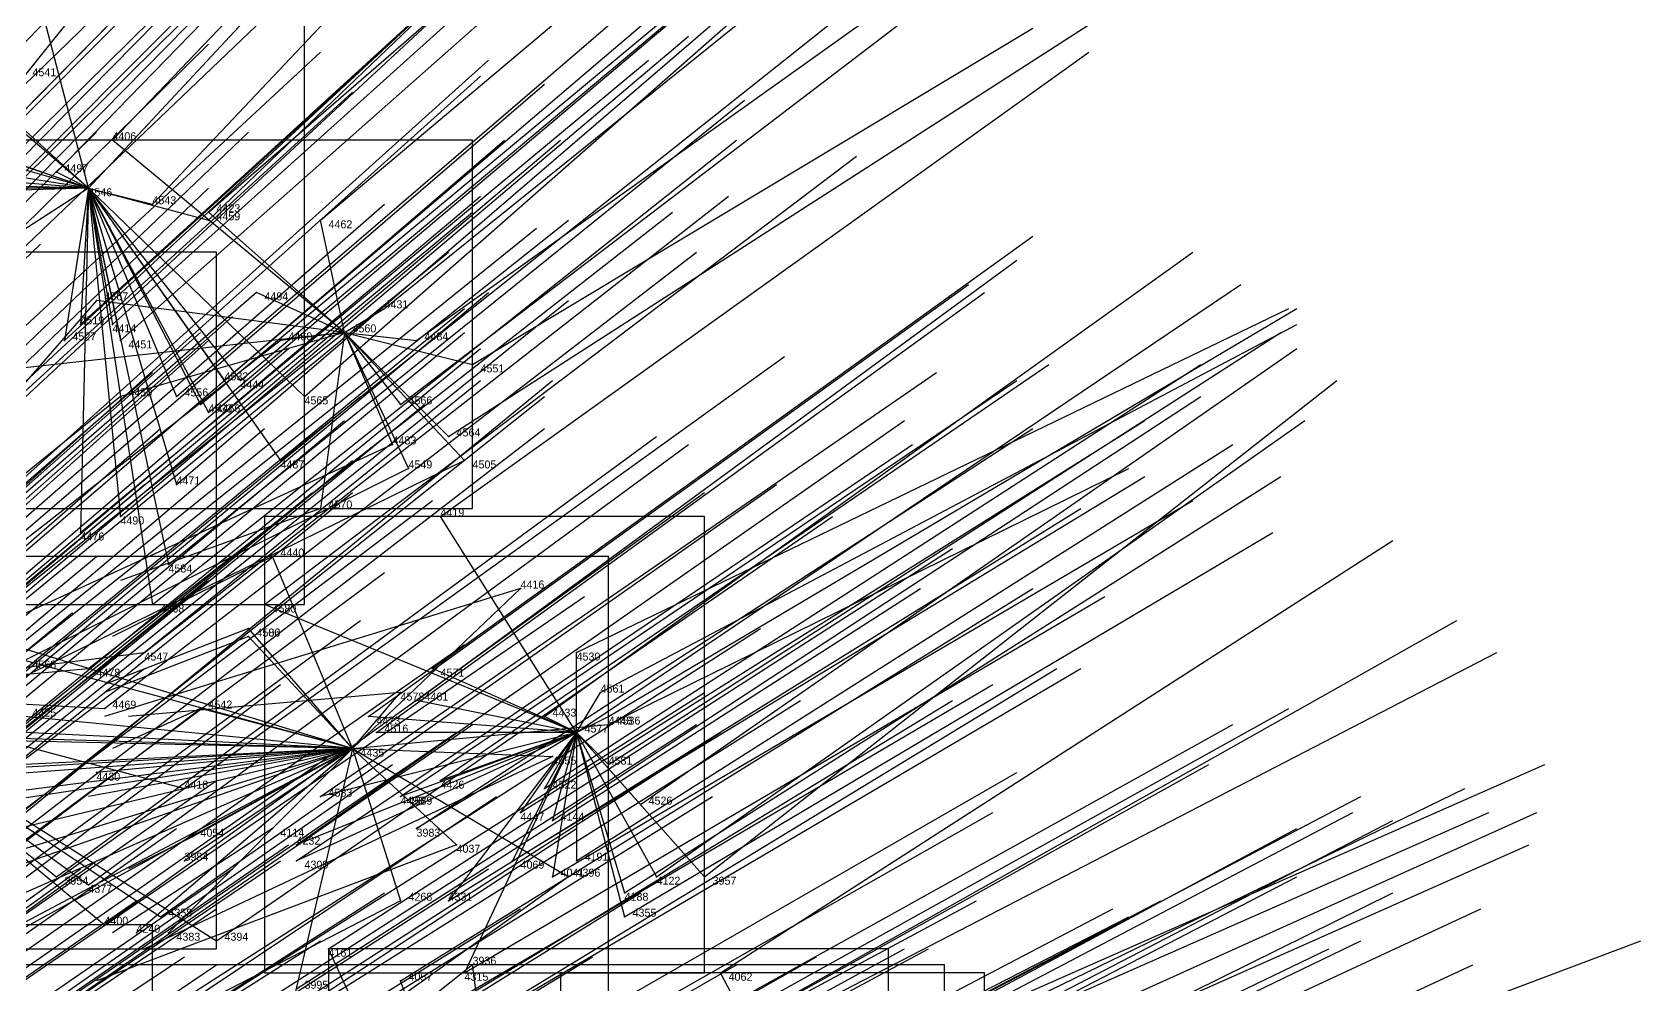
# Model space of a CAD drawing. Extents: x -0.5 to 0.59, y -0.5 to 0.59.
# Drawn here: x 0.335 to 0.536, y 0.2355 to 0.3545 of the extents above; entities that cross this region are included whole.
import ezdxf

# ---------------------------------------------------------------- set-up
doc = ezdxf.new("R2010")
doc.units = 0
for name, color, linetype in [('Clients', 3, 'CONTINUOUS'), ('Facilities', 3, 'CONTINUOUS'), ('Facilities_lines', 3, 'CONTINUOUS'), ('Min_max_boxes', 1, 'CONTINUOUS'), ('Normals', 1, 'CONTINUOUS'), ('Source_points', 5, 'CONTINUOUS'), ('Text', 3, 'CONTINUOUS')]:
    doc.layers.add(name, color=color, linetype=linetype)

msp = doc.modelspace()

# ---------------------------------------------------------------- linework, layer by layer
at = {"layer": 'Clients', "color": 5}
for p in [(0.345, 0.341, -1.25), (0.338, 0.337, -1.194), (0.35, 0.333, -1.208), (0.357, 0.332, -1.25), (0.357, 0.331, -1.218), (0.371, 0.331, -1.243), (0.363, 0.322, -1.25), (0.343, 0.321, -1.25), (0.379, 0.32, -1.24), (0.341, 0.318, -1.165), (0.345, 0.318, -1.172), (0.339, 0.316, -1.16), (0.346, 0.316, -1.171), (0.366, 0.316, -1.25), (0.383, 0.316, -1.243), (0.39, 0.313, -1.25), (0.359, 0.311, -1.188), (0.361, 0.311, -1.191), (0.346, 0.309, -1.25), (0.353, 0.309, -1.174), (0.356, 0.308, -1.177), (0.369, 0.309, -1.203), (0.381, 0.308, -1.226), (0.357, 0.307, -1.178), (0.387, 0.304, -1.231), (0.38, 0.303, -1.25), (0.366, 0.301, -1.184), (0.382, 0.3, -1.25), (0.389, 0.301, -1.25), (0.353, 0.298, -1.156), (0.346, 0.294, -1.135), (0.371, 0.295, -1.25), (0.386, 0.294, -1.213), (0.341, 0.292, -1.121), (0.352, 0.288, -1.136), (0.365, 0.289, -1.25), (0.396, 0.285, -1.25), (0.35, 0.283, -1.126), (0.364, 0.283, -1.153), (0.362, 0.28, -1.25), (0.362, 0.279, -1.25), (0.349, 0.277, -1.113), (0.403, 0.277, -1.222), (0.342, 0.275, -1.097), (0.385, 0.275, -1.183), (0.381, 0.272, -1.25), (0.406, 0.272, -1.221), (0.344, 0.27, -1.094), (0.356, 0.27, -1.25), (0.383, 0.271, -1.173), (0.377, 0.269, -1.158), (0.399, 0.269, -1.203), (0.407, 0.269, -1.22), (0.407, 0.268, -1.25), (0.378, 0.267, -1.158), (0.4, 0.264, -1.25), (0.343, 0.262, -1.25), (0.407, 0.263, -1.211), (0.354, 0.26, -1.099), (0.386, 0.261, -1.163), (0.399, 0.26, -1.192), (0.371, 0.259, -1.132), (0.381, 0.259, -1.151), (0.381, 0.259, -1.152), (0.411, 0.258, -1.214), (0.396, 0.257, -1.179), (0.4, 0.256, -1.188), (0.355, 0.254, -1.25), (0.365, 0.255, -1.25), (0.383, 0.255, -1.149), (0.368, 0.253, -1.116), (0.388, 0.253, -1.25), (0.354, 0.251, -1.25), (0.368, 0.251, -1.113), (0.395, 0.251, -1.171), (0.403, 0.251, -1.188), (0.338, 0.249, -1.05), (0.342, 0.248, -1.055), (0.4, 0.249, -1.178), (0.402, 0.249, -1.25), (0.413, 0.249, -1.205), (0.419, 0.249, -1.219), (0.381, 0.246, -1.25), (0.387, 0.246, -1.146), (0.409, 0.247, -1.194), (0.351, 0.244, -1.07), (0.409, 0.244, -1.192), (0.344, 0.243, -1.053), (0.348, 0.242, -1.25), (0.352, 0.242, -1.25), (0.358, 0.241, -1.08), (0.372, 0.24, -1.106), (0.39, 0.238, -1.25), (0.381, 0.236, -1.121), (0.389, 0.237, -1.137), (0.421, 0.237, -1.208)]:
    msp.add_point(p, dxfattribs=at)
at = {"layer": 'Facilities', "color": 3}
for p in [(0.342, 0.335, -1.196), (0.374, 0.317, -1.25), (0.403, 0.267, -1.209), (0.375, 0.265, -1.25)]:
    msp.add_point(p, dxfattribs=at)
at = {"layer": 'Facilities_lines', "color": 3}
for p, q in [((0.342, 0.335, -1.196), (0.336, 0.358, -1.227)), ((0.342, 0.335, -1.196), (0.307, 0.347, -1.158)), ((0.342, 0.335, -1.196), (0.31, 0.346, -1.162)), ((0.342, 0.335, -1.196), (0.328, 0.347, -1.195)), ((0.342, 0.335, -1.196), (0.286, 0.344, -1.119)), ((0.342, 0.335, -1.196), (0.307, 0.345, -1.153)), ((0.342, 0.335, -1.196), (0.331, 0.345, -1.195)), ((0.342, 0.335, -1.196), (0.28, 0.34, -1.102)), ((0.374, 0.317, -1.25), (0.345, 0.341, -1.25)), ((0.342, 0.335, -1.196), (0.304, 0.336, -1.134)), ((0.342, 0.335, -1.196), (0.338, 0.337, -1.194)), ((0.342, 0.335, -1.196), (0.305, 0.334, -1.13)), ((0.342, 0.335, -1.196), (0.314, 0.317, -1.116)), ((0.342, 0.335, -1.196), (0.33, 0.335, -1.176)), ((0.342, 0.335, -1.196), (0.339, 0.316, -1.16)), ((0.342, 0.335, -1.196), (0.341, 0.318, -1.165)), ((0.342, 0.335, -1.196), (0.341, 0.292, -1.121)), ((0.342, 0.335, -1.196), (0.345, 0.318, -1.172)), ((0.342, 0.335, -1.196), (0.357, 0.331, -1.218)), ((0.342, 0.335, -1.196), (0.361, 0.311, -1.191)), ((0.342, 0.335, -1.196), (0.346, 0.316, -1.171)), ((0.342, 0.335, -1.196), (0.357, 0.307, -1.178)), ((0.342, 0.335, -1.196), (0.353, 0.298, -1.156)), ((0.342, 0.335, -1.196), (0.366, 0.301, -1.184)), ((0.342, 0.335, -1.196), (0.359, 0.311, -1.188)), ((0.342, 0.335, -1.196), (0.356, 0.308, -1.177)), ((0.342, 0.335, -1.196), (0.35, 0.333, -1.208)), ((0.342, 0.335, -1.196), (0.35, 0.283, -1.126)), ((0.342, 0.335, -1.196), (0.346, 0.294, -1.135)), ((0.342, 0.335, -1.196), (0.353, 0.309, -1.174)), ((0.342, 0.335, -1.196), (0.369, 0.309, -1.203)), ((0.342, 0.335, -1.196), (0.352, 0.288, -1.136)), ((0.374, 0.317, -1.25), (0.357, 0.332, -1.25)), ((0.374, 0.317, -1.25), (0.371, 0.331, -1.243)), ((0.374, 0.317, -1.25), (0.363, 0.322, -1.25)), ((0.374, 0.317, -1.25), (0.343, 0.321, -1.25)), ((0.374, 0.317, -1.25), (0.379, 0.32, -1.24)), ((0.374, 0.317, -1.25), (0.329, 0.312, -1.25)), ((0.374, 0.317, -1.25), (0.346, 0.309, -1.25)), ((0.374, 0.317, -1.25), (0.366, 0.316, -1.25)), ((0.374, 0.317, -1.25), (0.371, 0.295, -1.25)), ((0.374, 0.317, -1.25), (0.38, 0.303, -1.25)), ((0.374, 0.317, -1.25), (0.383, 0.316, -1.243)), ((0.374, 0.317, -1.25), (0.389, 0.301, -1.25)), ((0.374, 0.317, -1.25), (0.382, 0.3, -1.25)), ((0.374, 0.317, -1.25), (0.39, 0.313, -1.25)), ((0.374, 0.317, -1.25), (0.387, 0.304, -1.231)), ((0.374, 0.317, -1.25), (0.381, 0.308, -1.226)), ((0.403, 0.267, -1.209), (0.386, 0.294, -1.213)), ((0.375, 0.265, -1.25), (0.365, 0.289, -1.25)), ((0.375, 0.265, -1.25), (0.396, 0.285, -1.25)), ((0.375, 0.265, -1.25), (0.319, 0.282, -1.25)), ((0.403, 0.267, -1.209), (0.364, 0.283, -1.153)), ((0.375, 0.265, -1.25), (0.362, 0.28, -1.25)), ((0.375, 0.265, -1.25), (0.362, 0.279, -1.25)), ((0.309, 0.272, -1.029), (0.349, 0.277, -1.113)), ((0.375, 0.265, -1.25), (0.334, 0.276, -1.25)), ((0.403, 0.267, -1.209), (0.403, 0.277, -1.222)), ((0.309, 0.272, -1.029), (0.342, 0.275, -1.097)), ((0.403, 0.267, -1.209), (0.385, 0.275, -1.183)), ((0.309, 0.272, -1.029), (0.338, 0.249, -1.05)), ((0.309, 0.272, -1.029), (0.351, 0.244, -1.07)), ((0.309, 0.272, -1.029), (0.342, 0.248, -1.055)), ((0.309, 0.272, -1.029), (0.358, 0.241, -1.08)), ((0.309, 0.272, -1.029), (0.344, 0.243, -1.053)), ((0.309, 0.272, -1.029), (0.354, 0.26, -1.099)), ((0.309, 0.272, -1.029), (0.344, 0.27, -1.094)), ((0.375, 0.265, -1.25), (0.381, 0.272, -1.25)), ((0.403, 0.267, -1.209), (0.406, 0.272, -1.221)), ((0.375, 0.265, -1.25), (0.356, 0.27, -1.25)), ((0.403, 0.267, -1.209), (0.383, 0.271, -1.173)), ((0.375, 0.265, -1.25), (0.293, 0.269, -1.25)), ((0.375, 0.265, -1.25), (0.334, 0.269, -1.25)), ((0.375, 0.265, -1.25), (0.407, 0.268, -1.25)), ((0.403, 0.267, -1.209), (0.377, 0.269, -1.158)), ((0.403, 0.267, -1.209), (0.399, 0.269, -1.203)), ((0.403, 0.267, -1.209), (0.407, 0.269, -1.22)), ((0.375, 0.265, -1.25), (0.289, 0.267, -1.25)), ((0.375, 0.265, -1.25), (0.309, 0.267, -1.25)), ((0.403, 0.267, -1.209), (0.368, 0.253, -1.116)), ((0.403, 0.267, -1.209), (0.368, 0.251, -1.113)), ((0.403, 0.267, -1.209), (0.371, 0.259, -1.132)), ((0.403, 0.267, -1.209), (0.378, 0.267, -1.158)), ((0.403, 0.267, -1.209), (0.381, 0.259, -1.151)), ((0.403, 0.267, -1.209), (0.381, 0.259, -1.152)), ((0.403, 0.267, -1.209), (0.383, 0.255, -1.149)), ((0.403, 0.267, -1.209), (0.386, 0.261, -1.163)), ((0.403, 0.267, -1.209), (0.387, 0.246, -1.146)), ((0.403, 0.267, -1.209), (0.389, 0.237, -1.137)), ((0.403, 0.267, -1.209), (0.395, 0.251, -1.171)), ((0.403, 0.267, -1.209), (0.396, 0.257, -1.179)), ((0.403, 0.267, -1.209), (0.399, 0.26, -1.192)), ((0.403, 0.267, -1.209), (0.4, 0.249, -1.178)), ((0.403, 0.267, -1.209), (0.4, 0.256, -1.188)), ((0.403, 0.267, -1.209), (0.419, 0.249, -1.219)), ((0.403, 0.267, -1.209), (0.413, 0.249, -1.205)), ((0.403, 0.267, -1.209), (0.409, 0.247, -1.194)), ((0.403, 0.267, -1.209), (0.403, 0.251, -1.188)), ((0.403, 0.267, -1.209), (0.409, 0.244, -1.192)), ((0.403, 0.267, -1.209), (0.411, 0.258, -1.214)), ((0.403, 0.267, -1.209), (0.407, 0.263, -1.211)), ((0.375, 0.265, -1.25), (0.251, 0.259, -1.25)), ((0.375, 0.265, -1.25), (0.289, 0.252, -1.25)), ((0.375, 0.265, -1.25), (0.3, 0.232, -1.25)), ((0.375, 0.265, -1.25), (0.307, 0.229, -1.25)), ((0.375, 0.265, -1.25), (0.308, 0.26, -1.25)), ((0.375, 0.265, -1.25), (0.315, 0.244, -1.25)), ((0.375, 0.265, -1.25), (0.316, 0.247, -1.25)), ((0.375, 0.265, -1.25), (0.322, 0.262, -1.25)), ((0.375, 0.265, -1.25), (0.328, 0.259, -1.25)), ((0.375, 0.265, -1.25), (0.329, 0.254, -1.25)), ((0.375, 0.265, -1.25), (0.331, 0.241, -1.25)), ((0.375, 0.265, -1.25), (0.343, 0.262, -1.25)), ((0.375, 0.265, -1.25), (0.348, 0.242, -1.25)), ((0.375, 0.265, -1.25), (0.352, 0.242, -1.25)), ((0.375, 0.265, -1.25), (0.354, 0.251, -1.25)), ((0.375, 0.265, -1.25), (0.355, 0.254, -1.25)), ((0.375, 0.265, -1.25), (0.365, 0.255, -1.25)), ((0.375, 0.265, -1.25), (0.367, 0.231, -1.25)), ((0.375, 0.265, -1.25), (0.388, 0.253, -1.25)), ((0.375, 0.265, -1.25), (0.381, 0.246, -1.25)), ((0.375, 0.265, -1.25), (0.402, 0.249, -1.25)), ((0.375, 0.265, -1.25), (0.4, 0.264, -1.25)), ((0.408, 0.162, -1.097), (0.372, 0.24, -1.106)), ((0.394, 0.208, -1.25), (0.39, 0.238, -1.25)), ((0.408, 0.162, -1.097), (0.381, 0.236, -1.121)), ((0.432, 0.216, -1.208), (0.421, 0.237, -1.208))]:
    msp.add_line(p, q, dxfattribs=at)
at = {"layer": 'Min_max_boxes', "color": 1}
for p, q in [((0.369, 0.283, -1.227), (0.369, 0.358, -1.227)), ((0.369, 0.283, -1.102), (0.369, 0.358, -1.102)), ((0.39, 0.341, -1.25), (0.329, 0.341, -1.25)), ((0.39, 0.341, -1.226), (0.329, 0.341, -1.226)), ((0.39, 0.295, -1.25), (0.39, 0.341, -1.25)), ((0.39, 0.295, -1.226), (0.39, 0.341, -1.226)), ((0.39, 0.341, -1.25), (0.39, 0.341, -1.226)), ((0.358, 0.327, -1.113), (0.274, 0.327, -1.113)), ((0.358, 0.327, -0.982), (0.274, 0.327, -0.982)), ((0.358, 0.24, -1.113), (0.358, 0.327, -1.113)), ((0.358, 0.24, -0.982), (0.358, 0.327, -0.982)), ((0.358, 0.327, -1.113), (0.358, 0.327, -0.982)), ((0.329, 0.295, -1.25), (0.39, 0.295, -1.25)), ((0.329, 0.295, -1.226), (0.39, 0.295, -1.226)), ((0.419, 0.294, -1.222), (0.364, 0.294, -1.222)), ((0.364, 0.294, -1.222), (0.364, 0.237, -1.222)), ((0.419, 0.294, -1.113), (0.364, 0.294, -1.113)), ((0.364, 0.294, -1.113), (0.364, 0.237, -1.113)), ((0.364, 0.294, -1.222), (0.364, 0.294, -1.113)), ((0.39, 0.295, -1.25), (0.39, 0.295, -1.226)), ((0.419, 0.237, -1.222), (0.419, 0.294, -1.222)), ((0.419, 0.237, -1.113), (0.419, 0.294, -1.113)), ((0.419, 0.294, -1.222), (0.419, 0.294, -1.113)), ((0.407, 0.289, -1.25), (0.251, 0.289, -1.25)), ((0.407, 0.289, -1.25), (0.251, 0.289, -1.25)), ((0.407, 0.229, -1.25), (0.407, 0.289, -1.25)), ((0.407, 0.229, -1.25), (0.407, 0.289, -1.25)), ((0.407, 0.289, -1.25), (0.407, 0.289, -1.25)), ((0.28, 0.283, -1.227), (0.369, 0.283, -1.227)), ((0.28, 0.283, -1.102), (0.369, 0.283, -1.102)), ((0.369, 0.283, -1.227), (0.369, 0.283, -1.102)), ((0.35, 0.243, -1.25), (0.146, 0.243, -1.25)), ((0.35, 0.243, -1.25), (0.146, 0.243, -1.25)), ((0.35, 0.006, -1.25), (0.35, 0.243, -1.25)), ((0.35, 0.006, -1.25), (0.35, 0.243, -1.25)), ((0.35, 0.243, -1.25), (0.35, 0.243, -1.25)), ((0.274, 0.24, -1.113), (0.358, 0.24, -1.113)), ((0.274, 0.24, -0.982), (0.358, 0.24, -0.982)), ((0.358, 0.24, -1.113), (0.358, 0.24, -0.982)), ((0.442, 0.24, -1.171), (0.372, 0.24, -1.171)), ((0.372, 0.24, -1.171), (0.372, 0.087, -1.171)), ((0.442, 0.24, -1.045), (0.372, 0.24, -1.045)), ((0.372, 0.24, -1.045), (0.372, 0.087, -1.045)), ((0.372, 0.24, -1.171), (0.372, 0.24, -1.045)), ((0.442, 0.087, -1.171), (0.442, 0.24, -1.171)), ((0.442, 0.087, -1.045), (0.442, 0.24, -1.045)), ((0.442, 0.24, -1.171), (0.442, 0.24, -1.045)), ((0.449, 0.238, -1.25), (0.314, 0.238, -1.25)), ((0.449, 0.238, -1.25), (0.314, 0.238, -1.25)), ((0.449, 0.163, -1.25), (0.449, 0.238, -1.25)), ((0.449, 0.163, -1.25), (0.449, 0.238, -1.25)), ((0.449, 0.238, -1.25), (0.449, 0.238, -1.25)), ((0.364, 0.237, -1.222), (0.419, 0.237, -1.222)), ((0.364, 0.237, -1.113), (0.419, 0.237, -1.113)), ((0.364, 0.237, -1.222), (0.364, 0.237, -1.113)), ((0.454, 0.237, -1.245), (0.401, 0.237, -1.245)), ((0.401, 0.237, -1.245), (0.401, 0.166, -1.245)), ((0.454, 0.237, -1.141), (0.401, 0.237, -1.141)), ((0.401, 0.237, -1.141), (0.401, 0.166, -1.141)), ((0.401, 0.237, -1.245), (0.401, 0.237, -1.141)), ((0.419, 0.237, -1.222), (0.419, 0.237, -1.113)), ((0.454, 0.166, -1.245), (0.454, 0.237, -1.245)), ((0.454, 0.166, -1.141), (0.454, 0.237, -1.141)), ((0.454, 0.237, -1.245), (0.454, 0.237, -1.141))]:
    msp.add_line(p, q, dxfattribs=at)
at = {"layer": 'Normals', "color": 1}
for p, q in [((0.328, 0.347, -1.195), (0.397, 0.418, -1.178)), ((0.331, 0.345, -1.195), (0.402, 0.414, -1.179)), ((0.334, 0.349, -1.25), (0.386, 0.414, -1.306)), ((0.338, 0.337, -1.194), (0.407, 0.408, -1.176)), ((0.342, 0.335, -1.196), (0.409, 0.407, -1.178)), ((0.345, 0.341, -1.25), (0.408, 0.407, -1.292)), ((0.35, 0.333, -1.208), (0.418, 0.405, -1.192)), ((0.33, 0.335, -1.176), (0.397, 0.403, -1.146)), ((0.357, 0.331, -1.218), (0.429, 0.4, -1.208)), ((0.371, 0.331, -1.243), (0.447, 0.395, -1.252)), ((0.357, 0.332, -1.25), (0.425, 0.391, -1.294)), ((0.306, 0.316, -1.101), (0.372, 0.382, -1.065)), ((0.314, 0.317, -1.116), (0.38, 0.383, -1.079)), ((0.379, 0.32, -1.24), (0.456, 0.382, -1.251)), ((0.341, 0.318, -1.165), (0.409, 0.38, -1.127)), ((0.345, 0.318, -1.172), (0.414, 0.38, -1.134)), ((0.339, 0.316, -1.16), (0.408, 0.379, -1.122)), ((0.346, 0.316, -1.171), (0.415, 0.377, -1.133)), ((0.359, 0.311, -1.188), (0.433, 0.374, -1.163)), ((0.369, 0.309, -1.203), (0.443, 0.374, -1.184)), ((0.361, 0.311, -1.191), (0.435, 0.373, -1.166)), ((0.353, 0.309, -1.174), (0.424, 0.37, -1.137)), ((0.296, 0.303, -1.059), (0.362, 0.368, -1.021)), ((0.381, 0.308, -1.226), (0.461, 0.369, -1.227)), ((0.383, 0.316, -1.243), (0.456, 0.368, -1.288)), ((0.356, 0.308, -1.177), (0.427, 0.367, -1.14)), ((0.357, 0.307, -1.178), (0.428, 0.367, -1.14)), ((0.295, 0.298, -1.049), (0.361, 0.363, -1.011)), ((0.304, 0.299, -1.066), (0.371, 0.363, -1.029)), ((0.284, 0.294, -1.022), (0.349, 0.36, -0.984)), ((0.285, 0.295, -1.025), (0.35, 0.361, -0.988)), ((0.292, 0.292, -1.032), (0.357, 0.358, -0.995)), ((0.317, 0.295, -1.082), (0.385, 0.358, -1.045)), ((0.353, 0.298, -1.156), (0.424, 0.359, -1.119)), ((0.366, 0.301, -1.184), (0.439, 0.359, -1.15)), ((0.387, 0.304, -1.231), (0.471, 0.358, -1.243)), ((0.318, 0.294, -1.081), (0.386, 0.357, -1.045)), ((0.346, 0.294, -1.135), (0.417, 0.354, -1.097)), ((0.39, 0.313, -1.25), (0.46, 0.355, -1.307)), ((0.291, 0.288, -1.024), (0.357, 0.353, -0.987)), ((0.303, 0.289, -1.046), (0.371, 0.352, -1.009)), ((0.386, 0.294, -1.213), (0.467, 0.352, -1.207)), ((0.323, 0.289, -1.083), (0.392, 0.351, -1.047)), ((0.341, 0.292, -1.121), (0.412, 0.351, -1.084)), ((0.322, 0.287, -1.078), (0.391, 0.349, -1.041)), ((0.328, 0.287, -1.091), (0.399, 0.348, -1.054)), ((0.306, 0.284, -1.045), (0.375, 0.347, -1.007)), ((0.352, 0.288, -1.136), (0.424, 0.346, -1.099)), ((0.277, 0.277, -0.979), (0.343, 0.342, -0.942)), ((0.295, 0.278, -1.012), (0.362, 0.342, -0.975)), ((0.324, 0.281, -1.071), (0.394, 0.341, -1.035)), ((0.33, 0.281, -1.084), (0.401, 0.341, -1.048)), ((0.35, 0.283, -1.126), (0.423, 0.341, -1.088)), ((0.364, 0.283, -1.153), (0.438, 0.339, -1.116)), ((0.29, 0.271, -0.992), (0.357, 0.335, -0.955)), ((0.321, 0.275, -1.055), (0.391, 0.334, -1.018)), ((0.349, 0.277, -1.113), (0.422, 0.334, -1.076)), ((0.309, 0.272, -1.029), (0.379, 0.333, -0.992)), ((0.319, 0.273, -1.049), (0.39, 0.332, -1.011)), ((0.342, 0.275, -1.097), (0.415, 0.332, -1.06)), ((0.326, 0.272, -1.061), (0.398, 0.33, -1.024)), ((0.329, 0.273, -1.069), (0.402, 0.331, -1.032)), ((0.269, 0.264, -0.941), (0.336, 0.328, -0.904)), ((0.385, 0.275, -1.183), (0.46, 0.329, -1.146)), ((0.315, 0.268, -1.033), (0.387, 0.327, -0.996)), ((0.344, 0.27, -1.094), (0.418, 0.327, -1.057)), ((0.383, 0.271, -1.173), (0.458, 0.326, -1.136)), ((0.399, 0.269, -1.203), (0.48, 0.327, -1.197)), ((0.363, 0.322, -1.25), (0.31, 0.276, -1.179)), ((0.321, 0.263, -1.037), (0.392, 0.322, -1)), ((0.377, 0.269, -1.158), (0.452, 0.323, -1.12)), ((0.378, 0.267, -1.158), (0.454, 0.322, -1.121)), ((0.403, 0.267, -1.209), (0.486, 0.323, -1.209)), ((0.343, 0.321, -1.25), (0.31, 0.283, -1.164)), ((0.317, 0.261, -1.028), (0.389, 0.32, -0.99)), ((0.33, 0.263, -1.055), (0.402, 0.321, -1.017)), ((0.403, 0.277, -1.222), (0.492, 0.32, -1.234)), ((0.407, 0.269, -1.22), (0.493, 0.32, -1.229)), ((0.291, 0.258, -0.972), (0.36, 0.319, -0.934)), ((0.406, 0.272, -1.221), (0.493, 0.318, -1.234)), ((0.287, 0.256, -0.961), (0.356, 0.317, -0.923)), ((0.288, 0.254, -0.96), (0.357, 0.316, -0.922)), ((0.318, 0.258, -1.024), (0.389, 0.317, -0.986)), ((0.366, 0.316, -1.25), (0.325, 0.284, -1.165)), ((0.374, 0.317, -1.25), (0.329, 0.281, -1.169)), ((0.407, 0.263, -1.211), (0.491, 0.317, -1.207)), ((0.297, 0.255, -0.978), (0.367, 0.315, -0.94)), ((0.319, 0.256, -1.022), (0.391, 0.315, -0.985)), ((0.354, 0.26, -1.099), (0.429, 0.314, -1.061)), ((0.411, 0.258, -1.214), (0.493, 0.315, -1.208)), ((0.28, 0.251, -0.941), (0.35, 0.312, -0.903)), ((0.371, 0.259, -1.132), (0.448, 0.312, -1.095)), ((0.386, 0.261, -1.163), (0.462, 0.313, -1.126)), ((0.399, 0.26, -1.192), (0.481, 0.313, -1.167)), ((0.318, 0.252, -1.015), (0.391, 0.311, -0.978)), ((0.328, 0.252, -1.035), (0.4, 0.311, -0.998)), ((0.381, 0.259, -1.151), (0.458, 0.311, -1.114)), ((0.381, 0.259, -1.152), (0.458, 0.311, -1.115)), ((0.419, 0.249, -1.219), (0.498, 0.311, -1.219)), ((0.304, 0.25, -0.984), (0.376, 0.309, -0.946)), ((0.312, 0.249, -0.999), (0.384, 0.308, -0.962)), ((0.346, 0.309, -1.25), (0.325, 0.292, -1.154)), ((0.326, 0.251, -1.028), (0.399, 0.309, -0.991)), ((0.4, 0.256, -1.188), (0.481, 0.309, -1.161)), ((0.303, 0.247, -0.977), (0.374, 0.306, -0.939)), ((0.368, 0.253, -1.116), (0.444, 0.306, -1.079)), ((0.396, 0.257, -1.179), (0.474, 0.306, -1.142)), ((0.413, 0.249, -1.205), (0.494, 0.306, -1.193)), ((0.281, 0.244, -0.931), (0.351, 0.305, -0.894)), ((0.293, 0.245, -0.955), (0.364, 0.305, -0.918)), ((0.325, 0.248, -1.022), (0.399, 0.305, -0.985)), ((0.338, 0.249, -1.05), (0.413, 0.304, -1.013)), ((0.383, 0.255, -1.149), (0.46, 0.305, -1.112)), ((0.38, 0.303, -1.25), (0.33, 0.28, -1.167)), ((0.342, 0.248, -1.055), (0.417, 0.303, -1.018)), ((0.368, 0.251, -1.113), (0.445, 0.303, -1.076)), ((0.403, 0.251, -1.188), (0.485, 0.303, -1.16)), ((0.303, 0.242, -0.97), (0.375, 0.301, -0.932)), ((0.382, 0.3, -1.25), (0.332, 0.275, -1.167)), ((0.389, 0.301, -1.25), (0.334, 0.274, -1.171)), ((0.407, 0.268, -1.25), (0.472, 0.3, -1.319)), ((0.278, 0.238, -0.916), (0.349, 0.298, -0.878)), ((0.351, 0.244, -1.07), (0.428, 0.298, -1.033)), ((0.395, 0.251, -1.171), (0.474, 0.299, -1.133)), ((0.409, 0.247, -1.194), (0.491, 0.299, -1.174)), ((0.298, 0.239, -0.955), (0.37, 0.297, -0.917)), ((0.303, 0.239, -0.964), (0.375, 0.297, -0.927)), ((0.311, 0.24, -0.982), (0.385, 0.296, -0.945)), ((0.344, 0.243, -1.053), (0.419, 0.297, -1.016)), ((0.4, 0.249, -1.178), (0.48, 0.296, -1.141)), ((0.371, 0.295, -1.25), (0.346, 0.286, -1.154)), ((0.358, 0.241, -1.08), (0.435, 0.294, -1.043)), ((0.387, 0.246, -1.146), (0.466, 0.295, -1.109)), ((0.409, 0.244, -1.192), (0.49, 0.292, -1.158)), ((0.372, 0.24, -1.106), (0.45, 0.29, -1.069)), ((0.421, 0.237, -1.208), (0.505, 0.291, -1.196)), ((0.272, 0.23, -0.889), (0.343, 0.289, -0.853)), ((0.365, 0.289, -1.25), (0.345, 0.279, -1.153)), ((0.285, 0.228, -0.912), (0.357, 0.286, -0.874)), ((0.305, 0.232, -0.958), (0.379, 0.287, -0.921)), ((0.328, 0.232, -1.003), (0.404, 0.284, -0.965)), ((0.396, 0.285, -1.25), (0.344, 0.269, -1.166)), ((0.368, 0.235, -1.092), (0.446, 0.285, -1.054)), ((0.381, 0.236, -1.121), (0.46, 0.285, -1.084)), ((0.389, 0.237, -1.137), (0.469, 0.284, -1.1)), ((0.269, 0.223, -0.873), (0.34, 0.282, -0.835)), ((0.301, 0.226, -0.941), (0.376, 0.281, -0.904)), ((0.362, 0.28, -1.25), (0.344, 0.273, -1.152)), ((0.348, 0.23, -1.043), (0.426, 0.28, -1.005)), ((0.426, 0.232, -1.213), (0.513, 0.281, -1.208)), ((0.313, 0.225, -0.962), (0.389, 0.278, -0.925)), ((0.362, 0.279, -1.25), (0.344, 0.272, -1.152)), ((0.273, 0.22, -0.876), (0.346, 0.277, -0.839)), ((0.429, 0.231, -1.217), (0.518, 0.277, -1.214)), ((0.275, 0.219, -0.879), (0.349, 0.275, -0.843)), ((0.384, 0.227, -1.115), (0.463, 0.275, -1.077)), ((0.386, 0.228, -1.12), (0.466, 0.275, -1.083)), ((0.292, 0.217, -0.909), (0.366, 0.273, -0.872)), ((0.34, 0.222, -1.016), (0.419, 0.272, -0.98)), ((0.381, 0.272, -1.25), (0.347, 0.269, -1.156)), ((0.375, 0.226, -1.094), (0.455, 0.273, -1.057)), ((0.265, 0.212, -0.848), (0.337, 0.27, -0.811)), ((0.282, 0.214, -0.885), (0.356, 0.27, -0.848)), ((0.356, 0.27, -1.25), (0.345, 0.265, -1.151)), ((0.353, 0.222, -1.042), (0.431, 0.271, -1.005)), ((0.371, 0.223, -1.082), (0.45, 0.271, -1.044)), ((0.411, 0.225, -1.172), (0.492, 0.27, -1.135)), ((0.313, 0.215, -0.95), (0.39, 0.268, -0.913)), ((0.34, 0.218, -1.01), (0.418, 0.268, -0.973)), ((0.404, 0.223, -1.153), (0.485, 0.268, -1.116)), ((0.312, 0.215, -0.946), (0.388, 0.267, -0.91)), ((0.343, 0.217, -1.014), (0.421, 0.267, -0.977)), ((0.285, 0.211, -0.887), (0.361, 0.265, -0.85)), ((0.296, 0.211, -0.908), (0.372, 0.264, -0.871)), ((0.375, 0.265, -1.25), (0.342, 0.259, -1.156)), ((0.4, 0.264, -1.25), (0.349, 0.24, -1.167)), ((0.304, 0.21, -0.924), (0.38, 0.263, -0.887)), ((0.343, 0.262, -1.25), (0.343, 0.262, -1.15)), ((0.378, 0.216, -1.088), (0.458, 0.262, -1.05)), ((0.401, 0.218, -1.141), (0.482, 0.263, -1.104)), ((0.44, 0.226, -1.236), (0.524, 0.263, -1.275)), ((0.282, 0.208, -0.875), (0.358, 0.261, -0.838)), ((0.444, 0.226, -1.245), (0.514, 0.26, -1.307)), ((0.315, 0.207, -0.943), (0.393, 0.259, -0.906)), ((0.341, 0.21, -1.001), (0.42, 0.259, -0.964)), ((0.419, 0.216, -1.179), (0.501, 0.259, -1.142)), ((0.374, 0.211, -1.074), (0.455, 0.257, -1.037)), ((0.418, 0.214, -1.173), (0.5, 0.257, -1.136)), ((0.422, 0.213, -1.182), (0.505, 0.256, -1.145)), ((0.432, 0.216, -1.208), (0.523, 0.257, -1.199)), ((0.442, 0.224, -1.238), (0.517, 0.257, -1.295)), ((0.277, 0.202, -0.857), (0.353, 0.255, -0.82)), ((0.325, 0.204, -0.959), (0.403, 0.255, -0.922)), ((0.365, 0.255, -1.25), (0.345, 0.242, -1.153)), ((0.355, 0.254, -1.25), (0.347, 0.25, -1.15)), ((0.411, 0.211, -1.155), (0.493, 0.255, -1.118)), ((0.29, 0.2, -0.88), (0.367, 0.253, -0.844)), ((0.388, 0.253, -1.25), (0.343, 0.236, -1.162)), ((0.432, 0.213, -1.204), (0.522, 0.253, -1.188)), ((0.266, 0.196, -0.826), (0.341, 0.25, -0.787)), ((0.268, 0.197, -0.831), (0.343, 0.251, -0.793)), ((0.283, 0.197, -0.862), (0.36, 0.25, -0.826)), ((0.289, 0.199, -0.877), (0.366, 0.251, -0.841)), ((0.314, 0.2, -0.93), (0.392, 0.25, -0.893)), ((0.354, 0.251, -1.25), (0.354, 0.251, -1.15)), ((0.402, 0.249, -1.25), (0.36, 0.219, -1.165)), ((0.41, 0.206, -1.148), (0.493, 0.249, -1.111)), ((0.271, 0.193, -0.833), (0.348, 0.246, -0.795)), ((0.301, 0.197, -0.899), (0.379, 0.247, -0.862)), ((0.332, 0.198, -0.966), (0.411, 0.247, -0.929)), ((0.381, 0.246, -1.25), (0.35, 0.23, -1.156)), ((0.371, 0.202, -1.056), (0.453, 0.246, -1.019)), ((0.394, 0.203, -1.108), (0.476, 0.246, -1.071)), ((0.422, 0.206, -1.173), (0.505, 0.247, -1.136)), ((0.281, 0.193, -0.852), (0.358, 0.245, -0.814)), ((0.317, 0.196, -0.932), (0.396, 0.245, -0.895)), ((0.388, 0.202, -1.093), (0.47, 0.245, -1.055)), ((0.39, 0.202, -1.097), (0.472, 0.244, -1.06)), ((0.43, 0.205, -1.191), (0.516, 0.245, -1.159)), ((0.348, 0.242, -1.25), (0.348, 0.242, -1.15)), ((0.352, 0.242, -1.25), (0.352, 0.242, -1.15)), ((0.292, 0.191, -0.872), (0.371, 0.241, -0.836)), ((0.363, 0.196, -1.03), (0.444, 0.24, -0.993)), ((0.365, 0.196, -1.037), (0.447, 0.24, -1)), ((0.414, 0.2, -1.148), (0.497, 0.24, -1.111)), ((0.418, 0.201, -1.159), (0.501, 0.241, -1.121)), ((0.443, 0.206, -1.22), (0.536, 0.241, -1.23)), ((0.277, 0.188, -0.837), (0.354, 0.239, -0.8)), ((0.281, 0.186, -0.842), (0.358, 0.238, -0.805)), ((0.326, 0.191, -0.945), (0.405, 0.239, -0.907)), ((0.343, 0.192, -0.983), (0.423, 0.238, -0.945)), ((0.352, 0.193, -1.003), (0.433, 0.239, -0.967)), ((0.39, 0.238, -1.25), (0.356, 0.211, -1.16)), ((0.431, 0.199, -1.187), (0.515, 0.238, -1.15))]:
    msp.add_line(p, q, dxfattribs=at)
at = {"layer": 'Source_points', "color": 5}
for p in [(0.345, 0.341, -1.25), (0.338, 0.337, -1.194), (0.342, 0.335, -1.196), (0.35, 0.333, -1.208), (0.357, 0.332, -1.25), (0.357, 0.331, -1.218), (0.371, 0.331, -1.243), (0.363, 0.322, -1.25), (0.343, 0.321, -1.25), (0.379, 0.32, -1.24), (0.341, 0.318, -1.165), (0.345, 0.318, -1.172), (0.339, 0.316, -1.16), (0.346, 0.316, -1.171), (0.366, 0.316, -1.25), (0.374, 0.317, -1.25), (0.383, 0.316, -1.243), (0.39, 0.313, -1.25), (0.359, 0.311, -1.188), (0.361, 0.311, -1.191), (0.346, 0.309, -1.25), (0.353, 0.309, -1.174), (0.356, 0.308, -1.177), (0.369, 0.309, -1.203), (0.381, 0.308, -1.226), (0.357, 0.307, -1.178), (0.387, 0.304, -1.231), (0.38, 0.303, -1.25), (0.366, 0.301, -1.184), (0.382, 0.3, -1.25), (0.389, 0.301, -1.25), (0.353, 0.298, -1.156), (0.346, 0.294, -1.135), (0.371, 0.295, -1.25), (0.386, 0.294, -1.213), (0.341, 0.292, -1.121), (0.352, 0.288, -1.136), (0.365, 0.289, -1.25), (0.396, 0.285, -1.25), (0.35, 0.283, -1.126), (0.364, 0.283, -1.153), (0.362, 0.28, -1.25), (0.362, 0.279, -1.25), (0.349, 0.277, -1.113), (0.403, 0.277, -1.222), (0.342, 0.275, -1.097), (0.385, 0.275, -1.183), (0.381, 0.272, -1.25), (0.406, 0.272, -1.221), (0.344, 0.27, -1.094), (0.356, 0.27, -1.25), (0.383, 0.271, -1.173), (0.377, 0.269, -1.158), (0.399, 0.269, -1.203), (0.407, 0.269, -1.22), (0.407, 0.268, -1.25), (0.378, 0.267, -1.158), (0.403, 0.267, -1.209), (0.375, 0.265, -1.25), (0.4, 0.264, -1.25), (0.343, 0.262, -1.25), (0.407, 0.263, -1.211), (0.354, 0.26, -1.099), (0.386, 0.261, -1.163), (0.399, 0.26, -1.192), (0.371, 0.259, -1.132), (0.381, 0.259, -1.151), (0.381, 0.259, -1.152), (0.411, 0.258, -1.214), (0.396, 0.257, -1.179), (0.4, 0.256, -1.188), (0.355, 0.254, -1.25), (0.365, 0.255, -1.25), (0.383, 0.255, -1.149), (0.368, 0.253, -1.116), (0.388, 0.253, -1.25), (0.354, 0.251, -1.25), (0.368, 0.251, -1.113), (0.395, 0.251, -1.171), (0.403, 0.251, -1.188), (0.338, 0.249, -1.05), (0.342, 0.248, -1.055), (0.4, 0.249, -1.178), (0.402, 0.249, -1.25), (0.413, 0.249, -1.205), (0.419, 0.249, -1.219), (0.381, 0.246, -1.25), (0.387, 0.246, -1.146), (0.409, 0.247, -1.194), (0.351, 0.244, -1.07), (0.409, 0.244, -1.192), (0.344, 0.243, -1.053), (0.348, 0.242, -1.25), (0.352, 0.242, -1.25), (0.358, 0.241, -1.08), (0.372, 0.24, -1.106), (0.39, 0.238, -1.25), (0.381, 0.236, -1.121), (0.389, 0.237, -1.137), (0.421, 0.237, -1.208)]:
    msp.add_point(p, dxfattribs=at)

# ---------------------------------------------------------------- texts
at = {"layer": 'Text', "color": 3}
for s, p in [('4541', (0.335, 0.349, -1.25)), ('4406', (0.345, 0.341, -1.25)), ('4497', (0.339, 0.337, -1.194)), ('4546', (0.342, 0.334, -1.196)), ('4543', (0.35, 0.333, -1.208)), ('4423', (0.358, 0.332, -1.25)), ('4459', (0.358, 0.331, -1.218)), ('4462', (0.372, 0.33, -1.243)), ('4567', (0.344, 0.321, -1.25)), ('4494', (0.364, 0.321, -1.25)), ('4431', (0.379, 0.32, -1.24)), ('4519', (0.341, 0.318, -1.165)), ('4414', (0.345, 0.317, -1.172)), ('4560', (0.375, 0.317, -1.25)), ('4527', (0.34, 0.316, -1.16)), ('4451', (0.347, 0.315, -1.171)), ('4460', (0.367, 0.316, -1.25)), ('4484', (0.384, 0.316, -1.243)), ('4532', (0.359, 0.311, -1.188)), ('4551', (0.391, 0.312, -1.25)), ('4450', (0.347, 0.309, -1.25)), ('4556', (0.354, 0.309, -1.174)), ('4444', (0.361, 0.31, -1.191)), ('4533', (0.357, 0.307, -1.177)), ('4466', (0.358, 0.307, -1.178)), ('4565', (0.369, 0.308, -1.203)), ('4566', (0.382, 0.308, -1.226)), ('4483', (0.38, 0.303, -1.25)), ('4564', (0.388, 0.304, -1.231)), ('4487', (0.366, 0.3, -1.184)), ('4549', (0.382, 0.3, -1.25)), ('4505', (0.39, 0.3, -1.25)), ('4471', (0.353, 0.298, -1.156)), ('4570', (0.372, 0.295, -1.25)), ('4490', (0.346, 0.293, -1.135)), ('4419', (0.386, 0.294, -1.213)), ('4476', (0.341, 0.291, -1.121)), ('4440', (0.366, 0.289, -1.25)), ('4584', (0.352, 0.287, -1.136)), ('4416', (0.396, 0.285, -1.25)), ('4468', (0.351, 0.282, -1.126)), ('4580', (0.365, 0.282, -1.153)), ('4500', (0.363, 0.279, -1.25)), ('4586', (0.363, 0.279, -1.25)), ('4568', (0.335, 0.275, -1.25)), ('4547', (0.349, 0.276, -1.113)), ('4530', (0.403, 0.276, -1.222)), ('4478', (0.343, 0.274, -1.097)), ('4571', (0.386, 0.274, -1.183)), ('4578', (0.381, 0.271, -1.25)), ('4461', (0.384, 0.271, -1.173)), ('4561', (0.406, 0.272, -1.221)), ('4425', (0.335, 0.269, -1.25)), ('4469', (0.345, 0.27, -1.094)), ('4542', (0.357, 0.27, -1.25)), ('4433', (0.4, 0.269, -1.203)), ('4473', (0.378, 0.268, -1.158)), ('4516', (0.379, 0.267, -1.158)), ('4577', (0.404, 0.267, -1.209)), ('4448', (0.407, 0.268, -1.25)), ('4536', (0.408, 0.268, -1.22)), ('4435', (0.376, 0.264, -1.25)), ('4555', (0.4, 0.263, -1.25)), ('4581', (0.407, 0.263, -1.211)), ('4430', (0.343, 0.261, -1.25)), ('4418', (0.354, 0.26, -1.099)), ('4583', (0.372, 0.259, -1.132)), ('4426', (0.386, 0.26, -1.163)), ('4522', (0.4, 0.26, -1.192)), ('4495', (0.381, 0.258, -1.151)), ('4589', (0.382, 0.258, -1.152)), ('4526', (0.412, 0.258, -1.214)), ('4447', (0.396, 0.256, -1.179)), ('4144', (0.401, 0.256, -1.188)), ('4054', (0.356, 0.254, -1.25)), ('4114', (0.366, 0.254, -1.25)), ('4232', (0.368, 0.253, -1.116)), ('3983', (0.383, 0.254, -1.149)), ('3984', (0.354, 0.251, -1.25)), ('4037', (0.388, 0.252, -1.25)), ('4191', (0.404, 0.251, -1.188)), ('4300', (0.369, 0.25, -1.113)), ('4069', (0.396, 0.25, -1.171)), ('4041', (0.401, 0.249, -1.178)), ('4396', (0.403, 0.249, -1.25)), ('3954', (0.339, 0.248, -1.05)), ('4377', (0.342, 0.247, -1.055)), ('4122', (0.413, 0.248, -1.205)), ('3957', (0.42, 0.248, -1.219)), ('4268', (0.382, 0.246, -1.25)), ('4331', (0.387, 0.246, -1.146)), ('4188', (0.409, 0.246, -1.194)), ('4400', (0.344, 0.243, -1.053)), ('4358', (0.352, 0.244, -1.07)), ('4355', (0.41, 0.244, -1.192)), ('4240', (0.348, 0.242, -1.25)), ('4383', (0.353, 0.241, -1.25)), ('4394', (0.359, 0.241, -1.08)), ('4161', (0.372, 0.239, -1.106)), ('3936', (0.39, 0.238, -1.25)), ('3995', (0.369, 0.235, -1.092)), ('4057', (0.382, 0.236, -1.121)), ('4315', (0.389, 0.236, -1.137)), ('4062', (0.422, 0.236, -1.208))]:
    msp.add_text(s, height=0.001, dxfattribs=at).set_placement(p)

doc.saveas('drawing.dxf')
